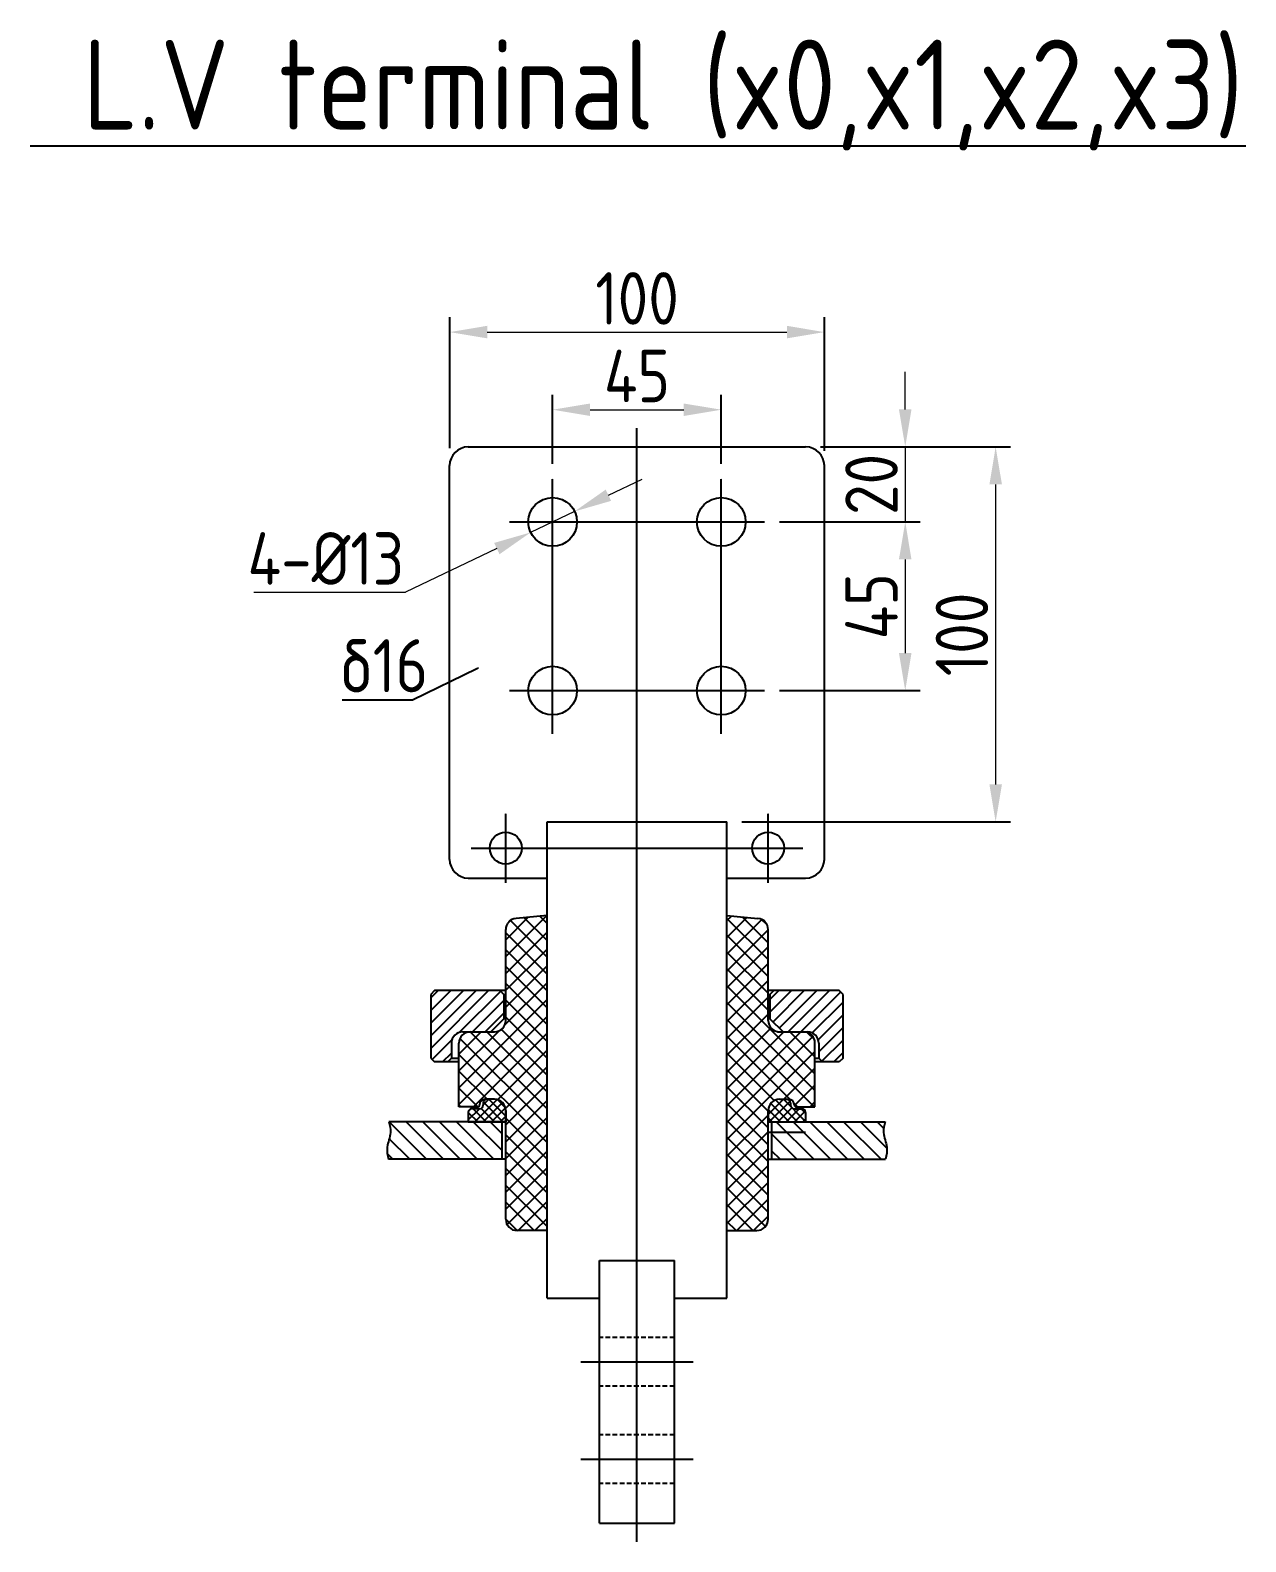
# Model space of a CAD drawing. Header units: millimetres. Extents: x 8981 to 59433, y 5244 to 14154.
# Drawn here: x 14744 to 16366, y 7406 to 9421 of the extents above; entities that cross this region are included whole.
import ezdxf
from ezdxf import colors
from ezdxf.entities.mleader import LeaderData, LeaderLine
from ezdxf.math import Vec2, Vec3

# ---------------------------------------------------------------- set-up
doc = ezdxf.new("R2010")
doc.units = ezdxf.units.MM
doc.linetypes.add('CENTER2', pattern=[1.125, 0.75, -0.125, 0.125, -0.125])
doc.linetypes.add('DASHED2', pattern=[9.525, 6.35, -3.175])
for name, color, linetype in [('2', 3, 'Continuous'), ('中心线', 1, 'CENTER2'), ('图层2', 3, 'Continuous'), ('尺寸线', 3, 'Continuous'), ('文本线', 2, 'Continuous'), ('粗实线', 7, 'Continuous'), ('细实线', 3, 'Continuous'), ('虚线', 2, 'DASHED2')]:
    doc.layers.add(name, color=color, linetype=linetype)
doc.styles.get("Standard").update_dxf_attribs({"font": 'gbenor.shx', "bigfont": 'gbcbig.shx'})
doc.dimstyles.new('1-20横', dxfattribs={"dimscale": 20, "dimtxt": 3.5, "dimasz": 2.5, "dimexe": 1, "dimexo": 1, "dimgap": 0.5, "dimtad": 1, "dimtoh": 1, "dimdec": 0, "dimdsep": 46, "dimtxsty": 'Standard', "dimcen": 0, "dimclrd": 3, "dimclre": 3, "dimclrt": 1, "dimadec": 1, "dimazin": 0, "dimtfac": 1, "dimtdec": 0, "dimtmove": 0, "dimatfit": 3, "dimfxl": 0, "dimtzin": 0, "dimlwd": 18, "dimarcsym": 0})
pattern_1 = [(315, (15333.2565, 7995.724), (5.61266, 5.61266), []), (45, (15333.2565, 7995.724), (-5.61266, 5.61266), [])]

# ---------------------------------------------------------------- blocks, each defined once
blk = doc.blocks.new('*D43')
at = {"color": 3, "lineweight": -2, "ltscale": 2, "transparency": 16777216}
for p, q in [((15303.5, 8864.2), (15303.5, 9038.8)), ((15803.3, 8860.7), (15803.3, 9038.8))]:
    blk.add_line(p, q, dxfattribs=at)
at = {"color": 3, "lineweight": 18, "ltscale": 2, "transparency": 16777216}
blk.add_line((15353.5, 9018.8), (15753.3, 9018.8), dxfattribs=at)
at = {"color": 3, "transparency": 16777216}
for points in [[(15353.5, 9027.2), (15353.5, 9010.5), (15303.5, 9018.8)], [(15753.3, 9010.5), (15753.3, 9027.2), (15803.3, 9018.8)]]:
    blk.add_solid(points, dxfattribs=at)
at = {"layer": 'Defpoints', "color": 0, "transparency": 16777216}
for p in [(15803.3, 9018.8), (15303.5, 8844.2), (15803.3, 8840.7)]:
    blk.add_point(p, dxfattribs=at)
at = {"color": 1, "ltscale": 3, "transparency": 16777216, "insert": (15553.4, 9063.8), "char_height": 70, "attachment_point": 5}
blk.add_mtext('100', dxfattribs=at)
blk = doc.blocks.new('*D44')
at = {"color": 3, "lineweight": -2, "ltscale": 2, "transparency": 16777216}
for p, q in [((15440.8, 8843.2), (15440.8, 8935.3)), ((15665.8, 8843.2), (15665.8, 8935.3))]:
    blk.add_line(p, q, dxfattribs=at)
at = {"color": 3, "lineweight": 18, "ltscale": 2, "transparency": 16777216}
blk.add_line((15490.8, 8915.3), (15615.8, 8915.3), dxfattribs=at)
at = {"color": 3, "transparency": 16777216}
for points in [[(15490.8, 8923.6), (15490.8, 8907), (15440.8, 8915.3)], [(15615.8, 8907), (15615.8, 8923.6), (15665.8, 8915.3)]]:
    blk.add_solid(points, dxfattribs=at)
at = {"layer": 'Defpoints', "color": 0, "transparency": 16777216}
for p in [(15665.8, 8915.3), (15440.8, 8823.2), (15665.8, 8823.2)]:
    blk.add_point(p, dxfattribs=at)
at = {"color": 1, "ltscale": 3, "transparency": 16777216, "insert": (15553.3, 8960.3), "char_height": 70, "attachment_point": 5}
blk.add_mtext('45', dxfattribs=at)
blk = doc.blocks.new('*D45')
at = {"color": 3, "lineweight": 18, "ltscale": 2, "transparency": 16777216}
for p, q in [((15515.2, 8801.3), (15560.3, 8822.9)), ((15470.1, 8779.7), (15411.4, 8751.7)), ((15366.3, 8730.1), (15244.5, 8671.9)), ((15042, 8671.9), (15244.5, 8671.9))]:
    blk.add_line(p, q, dxfattribs=at)
at = {"color": 3, "transparency": 16777216}
for points in [[(15511.6, 8808.8), (15518.8, 8793.8), (15470.1, 8779.7)], [(15369.9, 8722.6), (15362.7, 8737.7), (15411.4, 8751.7)]]:
    blk.add_solid(points, dxfattribs=at)
at = {"layer": 'Defpoints', "color": 0, "transparency": 16777216}
for p in [(15470.1, 8779.7), (15411.4, 8751.7)]:
    blk.add_point(p, dxfattribs=at)
at = {"color": 1, "ltscale": 3, "transparency": 16777216, "insert": (15138.2, 8716.9), "char_height": 70, "attachment_point": 5}
blk.add_mtext('4-%%C13', dxfattribs=at)
blk = doc.blocks.new('*D46')
at = {"color": 3, "lineweight": 18, "ltscale": 2, "transparency": 16777216}
for p, q in [((15911.2, 8915.7), (15911.2, 8965.7)), ((15911.2, 8865.7), (15911.2, 8765.7)), ((15911.2, 8715.7), (15911.2, 8665.7))]:
    blk.add_line(p, q, dxfattribs=at)
at = {"color": 3, "lineweight": -2, "ltscale": 2, "transparency": 16777216}
for p, q in [((15798.3, 8865.7), (15931.2, 8865.7)), ((15743.3, 8765.7), (15931.2, 8765.7))]:
    blk.add_line(p, q, dxfattribs=at)
at = {"color": 3, "transparency": 16777216}
for points in [[(15902.8, 8915.7), (15919.5, 8915.7), (15911.2, 8865.7)], [(15919.5, 8715.7), (15902.8, 8715.7), (15911.2, 8765.7)]]:
    blk.add_solid(points, dxfattribs=at)
at = {"layer": 'Defpoints', "color": 0, "transparency": 16777216}
for p in [(15778.3, 8865.7), (15723.3, 8765.7), (15911.2, 8765.7)]:
    blk.add_point(p, dxfattribs=at)
at = {"color": 1, "ltscale": 3, "transparency": 16777216, "insert": (15866.2, 8815.7), "char_height": 70, "attachment_point": 5, "rotation": 90}
blk.add_mtext('20', dxfattribs=at)
blk = doc.blocks.new('*D47')
at = {"color": 3, "lineweight": -2, "ltscale": 2, "transparency": 16777216}
for p, q in [((15743.3, 8765.7), (15931.2, 8765.7)), ((15743.3, 8540.7), (15931.2, 8540.7))]:
    blk.add_line(p, q, dxfattribs=at)
at = {"color": 3, "lineweight": 18, "ltscale": 2, "transparency": 16777216}
blk.add_line((15911.2, 8715.7), (15911.2, 8590.7), dxfattribs=at)
at = {"color": 3, "transparency": 16777216}
for points in [[(15919.5, 8715.7), (15902.8, 8715.7), (15911.2, 8765.7)], [(15902.8, 8590.7), (15919.5, 8590.7), (15911.2, 8540.7)]]:
    blk.add_solid(points, dxfattribs=at)
at = {"layer": 'Defpoints', "color": 0, "transparency": 16777216}
for p in [(15723.3, 8765.7), (15723.3, 8540.7), (15911.2, 8540.7)]:
    blk.add_point(p, dxfattribs=at)
at = {"color": 1, "ltscale": 3, "transparency": 16777216, "insert": (15866.2, 8653.2), "char_height": 70, "attachment_point": 5, "rotation": 90}
blk.add_mtext('45', dxfattribs=at)
blk = doc.blocks.new('*D48')
at = {"color": 3, "lineweight": -2, "ltscale": 2, "transparency": 16777216}
for p, q in [((15798.3, 8865.7), (16051.8, 8865.7)), ((15693.3, 8365.7), (16051.8, 8365.7))]:
    blk.add_line(p, q, dxfattribs=at)
at = {"color": 3, "lineweight": 18, "ltscale": 2, "transparency": 16777216}
blk.add_line((16031.8, 8815.7), (16031.8, 8415.7), dxfattribs=at)
at = {"color": 3, "transparency": 16777216}
for points in [[(16040.2, 8815.7), (16023.5, 8815.7), (16031.8, 8865.7)], [(16023.5, 8415.7), (16040.2, 8415.7), (16031.8, 8365.7)]]:
    blk.add_solid(points, dxfattribs=at)
at = {"layer": 'Defpoints', "color": 0, "transparency": 16777216}
for p in [(15778.3, 8865.7), (15673.3, 8365.7), (16031.8, 8365.7)]:
    blk.add_point(p, dxfattribs=at)
at = {"color": 1, "ltscale": 3, "transparency": 16777216, "insert": (15986.8, 8615.7), "char_height": 70, "attachment_point": 5, "rotation": 90}
blk.add_mtext('100', dxfattribs=at)
blk = doc.blocks.new('_Dot')
at = {"color": 0, "linetype": 'ByBlock', "lineweight": -2}
blk.add_line((-0.5, 0), (-1, 0), dxfattribs=at)
at = {"color": 0, "linetype": 'ByBlock', "const_width": 0.5}
blk.add_lwpolyline([(-0.25, 0, 1), (0.25, 0, 1)], format="xyb", close=True, dxfattribs=at)

msp = doc.modelspace()

# ---------------------------------------------------------------- hatches: boundary and pattern name
at = {"layer": '细实线'}
h = msp.add_hatch(dxfattribs=at)
h.set_pattern_fill('ANSI37', color=256, scale=5)
h.set_pattern_definition([(45, (17380.984, 6147.62), (-11.22532, 11.22532), []), (135, (17380.984, 6147.62), (-11.22532, -11.22532), [])])
h.paths.add_polyline_path([(15433.256, 8240.724), (15391.898, 8236.964, 0.3879024), (15378.256, 8222.026), (15378.256, 8100.724, -0.41421356), (15363.256, 8085.724), (15330.756, 8085.724, 0.41421356), (15315.756, 8070.724), (15315.756, 7985.724), (15340.756, 7985.724, 0.41421356), (15343.256, 7988.224, -0.41421356), (15350.756, 7995.724), (15363.256, 7995.724, -0.41421356), (15378.256, 7980.724), (15378.256, 7835.724, 0.41421356), (15393.256, 7820.724), (15433.256, 7820.724)])
h.paths.add_polyline_path([(15790.756, 8070.724, 0.41421356), (15775.756, 8085.724), (15743.256, 8085.724, -0.41421356), (15728.256, 8100.724), (15728.256, 8222.026, 0.3879024), (15714.615, 8236.964), (15673.256, 8240.724), (15673.256, 7820.724), (15713.256, 7820.724, 0.41421356), (15728.256, 7835.724), (15728.256, 7980.724, -0.41421356), (15743.256, 7995.724), (15755.756, 7995.724, -0.41421356), (15763.256, 7988.224, 0.41421356), (15765.756, 7985.724), (15790.756, 7985.724)])
h = msp.add_hatch(dxfattribs=at)
h.set_pattern_fill('ANSI31', color=256, scale=3.75)
h.set_pattern_definition([(45, (14992.748, 7576.046), (-8.41899, 8.41899), [])])
edge = h.paths.add_edge_path()
edge.add_line((15278.256, 8050.724), (15283.256, 8045.724))
edge.add_line((15283.256, 8045.724), (15300.756, 8045.724))
edge.add_line((15300.756, 8045.724), (15305.756, 8050.724))
edge.add_line((15305.756, 8050.724), (15305.756, 8070.724))
edge.add_arc((15320.756, 8070.724), 15, 90, 180, ccw=False)
edge.add_line((15320.756, 8085.724), (15358.256, 8085.724))
edge.add_line((15358.256, 8085.724), (15375.756, 8103.224))
edge.add_line((15375.756, 8103.224), (15375.756, 8135.724))
edge.add_line((15375.756, 8135.724), (15370.756, 8140.724))
edge.add_line((15370.756, 8140.724), (15283.256, 8140.724))
edge.add_line((15283.256, 8140.724), (15278.256, 8135.724))
edge.add_line((15278.256, 8135.724), (15278.256, 8050.724))
edge = h.paths.add_edge_path()
edge.add_line((15823.256, 8045.724), (15828.256, 8050.724))
edge.add_line((15828.256, 8050.724), (15828.256, 8135.724))
edge.add_line((15828.256, 8135.724), (15823.256, 8140.724))
edge.add_line((15823.256, 8140.724), (15735.756, 8140.724))
edge.add_line((15735.756, 8140.724), (15730.756, 8135.724))
edge.add_line((15730.756, 8135.724), (15730.756, 8103.224))
edge.add_line((15730.756, 8103.224), (15748.256, 8085.724))
edge.add_line((15748.256, 8085.724), (15780.756, 8085.724))
edge.add_arc((15780.756, 8070.724), 15, 0, 90, ccw=False)
edge.add_line((15795.756, 8070.724), (15795.756, 8050.724))
edge.add_line((15795.756, 8050.724), (15800.756, 8045.724))
edge.add_line((15800.756, 8045.724), (15823.256, 8045.724))
h = msp.add_hatch(dxfattribs=at)
h.set_pattern_fill('ANSI37', color=256, scale=2.5, angle=270)
h.set_pattern_definition(pattern_1)
h.paths.add_polyline_path([(15363.256, 7995.724), (15353.256, 7995.724, 0.41421356), (15348.256, 7990.724), (15348.256, 7988.224, -0.41421356), (15343.256, 7983.224), (15333.256, 7983.224, 0.41421356), (15328.256, 7978.224), (15328.256, 7965.724), (15378.256, 7965.724), (15378.256, 7980.724, 0.41421356)])
h = msp.add_hatch(dxfattribs=at)
h.set_pattern_fill('ANSI37', color=256, scale=2.5, angle=270)
h.set_pattern_definition(pattern_1)
h.paths.add_polyline_path([(15758.256, 7988.224), (15758.256, 7990.724, 0.41421356), (15753.256, 7995.724), (15743.256, 7995.724, 0.41421356), (15728.256, 7980.724), (15728.256, 7965.724), (15778.256, 7965.724), (15778.256, 7978.224, 0.41421356), (15773.256, 7983.224), (15763.256, 7983.224, -0.41421356)])
h = msp.add_hatch(dxfattribs=at)
h.set_pattern_fill('ANSI31', color=256, scale=5, angle=90)
h.set_pattern_definition([(135, (2857.482, 42152.935), (-11.22532, -11.22532), [])])
edge = h.paths.add_edge_path()
edge.add_spline(control_points=[(15884.847, 7915.724), (15886.195, 7921.163), (15888.255, 7933.12), (15880.359, 7949.563), (15883.022, 7960.891), (15884.412, 7965.724)], knot_values=[0.49913492, 0.49913492, 0.49913492, 0.49913492, 3.12725041, 6.29222206, 8.64219882, 8.64219882, 8.64219882, 8.64219882], degree=3, periodic=0)
edge.add_line((15884.412, 7965.724), (15733.256, 7965.724))
edge.add_line((15733.256, 7965.724), (15733.256, 7915.724))
edge.add_line((15733.256, 7915.724), (15884.847, 7915.724))
edge = h.paths.add_edge_path()
edge.add_spline(control_points=[(15222.101, 7965.724), (15223.491, 7960.891), (15226.154, 7949.563), (15218.258, 7933.12), (15220.318, 7921.163), (15221.665, 7915.724)], knot_values=[0.49913492, 0.49913492, 0.49913492, 0.49913492, 2.84911168, 6.01408334, 8.64219882, 8.64219882, 8.64219882, 8.64219882], degree=3, periodic=0)
edge.add_line((15221.665, 7915.724), (15373.256, 7915.724))
edge.add_line((15373.256, 7915.724), (15373.256, 7965.724))
edge.add_line((15373.256, 7965.724), (15222.101, 7965.724))

# ---------------------------------------------------------------- linework, layer by layer
at = {"layer": '2'}
msp.add_line((16365.512, 9266.876), (14743.799, 9266.876), dxfattribs=at)
at = {"layer": '中心线'}
for p, q in [((15553.256, 7405.724), (15553.256, 8890.724)), ((15553.256, 7405.724), (15553.256, 8890.724)), ((15440.756, 8483.224), (15440.756, 8823.224)), ((15440.756, 8483.224), (15440.756, 8823.224)), ((15665.756, 8483.224), (15665.756, 8823.224)), ((15665.756, 8483.224), (15665.756, 8823.224)), ((15383.256, 8765.724), (15723.256, 8765.724)), ((15383.256, 8765.724), (15723.256, 8765.724)), ((15383.256, 8540.724), (15723.256, 8540.724)), ((15383.256, 8540.724), (15723.256, 8540.724)), ((15378.256, 8284.474), (15378.256, 8376.974)), ((15728.256, 8284.474), (15728.256, 8376.974)), ((15332.006, 8330.724), (15774.506, 8330.724)), ((15478.256, 7645.724), (15628.256, 7645.724)), ((15478.256, 7645.724), (15628.256, 7645.724)), ((15478.256, 7515.724), (15628.256, 7515.724)), ((15478.256, 7515.724), (15628.256, 7515.724))]:
    msp.add_line(p, q, dxfattribs=at)
at = {"layer": '粗实线'}
for p, q in [((15328.256, 8865.724), (15778.256, 8865.724)), ((15328.256, 8865.724), (15778.256, 8865.724)), ((15303.256, 8315.724), (15303.256, 8840.724)), ((15303.256, 8315.724), (15303.256, 8840.724)), ((15803.256, 8315.724), (15803.256, 8840.724)), ((15803.256, 8315.724), (15803.256, 8840.724)), ((15433.256, 7730.724), (15433.256, 8365.724)), ((15433.256, 8365.724), (15673.256, 8365.724)), ((15433.256, 7730.724), (15433.256, 8365.724)), ((15433.256, 8365.724), (15673.256, 8365.724)), ((15673.256, 7730.724), (15673.256, 8365.724)), ((15673.256, 7730.724), (15673.256, 8365.724)), ((15328.256, 8290.724), (15433.256, 8290.724)), ((15328.256, 8290.724), (15433.256, 8290.724)), ((15673.256, 8290.724), (15778.256, 8290.724)), ((15673.256, 8290.724), (15778.256, 8290.724)), ((15433.256, 8240.724), (15391.898, 8236.964)), ((15673.256, 8240.724), (15714.615, 8236.964)), ((15378.256, 8100.724), (15378.256, 8222.026)), ((15728.256, 8100.724), (15728.256, 8222.026)), ((15283.256, 8140.724), (15278.256, 8135.724)), ((15278.256, 8135.724), (15278.256, 8050.724)), ((15378.256, 8140.724), (15283.256, 8140.724)), ((15375.756, 8135.724), (15370.756, 8140.724)), ((15375.756, 8135.724), (15375.756, 8103.224)), ((15375.756, 8135.724), (15378.256, 8135.724)), ((15823.256, 8140.724), (15728.256, 8140.724)), ((15728.256, 8135.724), (15730.756, 8135.724)), ((15730.756, 8135.724), (15735.756, 8140.724)), ((15730.756, 8135.724), (15730.756, 8103.224)), ((15828.256, 8135.724), (15823.256, 8140.724)), ((15828.256, 8050.724), (15828.256, 8135.724)), ((15375.756, 8103.224), (15358.256, 8085.724)), ((15378.256, 8103.224), (15375.756, 8103.224)), ((15730.756, 8103.224), (15728.256, 8103.224)), ((15730.756, 8103.224), (15748.256, 8085.724)), ((15320.756, 8085.724), (15363.256, 8085.724)), ((15330.756, 8085.724), (15363.256, 8085.724)), ((15335.756, 8085.724), (15363.256, 8085.724)), ((15335.756, 8085.724), (15363.256, 8085.724)), ((15740.647, 8085.724), (15770.761, 8085.724)), ((15740.647, 8085.724), (15770.756, 8085.724)), ((15740.647, 8085.724), (15780.756, 8085.724)), ((15743.256, 8085.724), (15775.756, 8085.724)), ((15305.756, 8070.724), (15305.756, 8050.724)), ((15315.756, 7985.724), (15315.756, 8070.724)), ((15790.756, 7985.724), (15790.756, 8070.724)), ((15795.756, 8070.724), (15795.756, 8050.724)), ((15278.256, 8050.724), (15283.256, 8045.724)), ((15315.756, 8045.724), (15283.256, 8045.724)), ((15300.756, 8045.724), (15305.756, 8050.724)), ((15305.756, 8050.724), (15315.756, 8050.724)), ((15790.756, 8050.724), (15795.756, 8050.724)), ((15823.256, 8045.724), (15790.756, 8045.724)), ((15800.756, 8045.724), (15795.756, 8050.724)), ((15828.256, 8050.724), (15823.256, 8045.724)), ((15340.756, 7985.724), (15315.756, 7985.724)), ((15343.256, 7983.224), (15333.256, 7983.224)), ((15348.256, 7990.724), (15348.256, 7988.224)), ((15363.256, 7995.724), (15350.756, 7995.724)), ((15363.256, 7995.724), (15350.756, 7995.724)), ((15743.256, 7995.724), (15755.756, 7995.724)), ((15743.256, 7995.724), (15755.756, 7995.724)), ((15758.256, 7990.724), (15758.256, 7988.224)), ((15763.256, 7983.224), (15773.256, 7983.224)), ((15765.756, 7985.724), (15790.756, 7985.724)), ((15378.256, 7965.724), (15222.101, 7965.724)), ((15378.256, 7965.724), (15222.101, 7965.724)), ((15328.256, 7978.224), (15328.256, 7965.724)), ((15328.256, 7965.724), (15378.256, 7965.724)), ((15373.256, 7915.724), (15373.256, 7965.724)), ((15378.256, 7980.724), (15378.256, 7965.724)), ((15378.256, 7835.724), (15378.256, 7980.724)), ((15728.256, 7980.724), (15728.256, 7965.724)), ((15728.256, 7835.724), (15728.256, 7980.724)), ((15728.256, 7965.724), (15884.412, 7965.724)), ((15733.256, 7915.724), (15733.256, 7965.724)), ((15778.256, 7978.224), (15778.256, 7965.724)), ((15728.256, 7951.974), (15778.256, 7951.974)), ((15378.256, 7915.724), (15221.665, 7915.724)), ((15728.256, 7915.724), (15884.847, 7915.724)), ((15433.256, 7820.724), (15393.256, 7820.724)), ((15433.256, 7820.724), (15393.256, 7820.724)), ((15673.256, 7820.724), (15713.256, 7820.724)), ((15673.256, 7820.724), (15713.256, 7820.724)), ((15503.256, 7430.724), (15503.256, 7780.724)), ((15503.256, 7780.724), (15603.256, 7780.724)), ((15503.256, 7430.724), (15503.256, 7780.724)), ((15503.256, 7780.724), (15603.256, 7780.724)), ((15603.256, 7430.724), (15603.256, 7780.724)), ((15603.256, 7430.724), (15603.256, 7780.724)), ((15433.256, 7730.724), (15503.256, 7730.724)), ((15433.256, 7730.724), (15503.256, 7730.724)), ((15603.256, 7730.724), (15673.256, 7730.724)), ((15603.256, 7730.724), (15673.256, 7730.724)), ((15503.256, 7430.724), (15603.256, 7430.724)), ((15503.256, 7430.724), (15603.256, 7430.724))]:
    msp.add_line(p, q, dxfattribs=at)
for centre, radius in [((15440.756, 8765.724), 32.5), ((15440.756, 8765.724), 32.5), ((15665.756, 8765.724), 32.5), ((15665.756, 8765.724), 32.5), ((15440.756, 8540.724), 32.5), ((15440.756, 8540.724), 32.5), ((15665.756, 8540.724), 32.5), ((15665.756, 8540.724), 32.5), ((15378.256, 8330.724), 21.25), ((15728.256, 8330.724), 21.25)]:
    msp.add_circle(centre, radius, dxfattribs=at)
for centre, radius, start, end in [((15328.256, 8840.724), 25, 90, 180), ((15328.256, 8840.724), 25, 90, 180), ((15778.256, 8840.724), 25, 0, 90), ((15778.256, 8840.724), 25, 0, 90), ((15328.256, 8315.724), 25, 180, 270), ((15328.256, 8315.724), 25, 180, 270), ((15778.256, 8315.724), 25, 270, 0), ((15778.256, 8315.724), 25, 270, 0), ((15393.256, 8222.026), 15, 95.194429, 180), ((15713.256, 8222.026), 15, 0, 84.805571), ((15320.756, 8070.724), 15, 90, 180), ((15330.756, 8070.724), 15, 90, 180), ((15363.256, 8100.724), 15, 270, 0), ((15743.256, 8100.724), 15, 180, 270), ((15775.756, 8070.724), 15, 0, 90), ((15780.756, 8070.724), 15, 0, 90), ((15333.256, 7978.224), 5, 90, 180), ((15340.756, 7988.224), 2.5, 270, 0), ((15350.756, 7988.224), 7.5, 90, 180), ((15343.256, 7988.224), 5, 270, 0), ((15353.256, 7990.724), 5, 90, 180), ((15363.256, 7980.724), 15, 0, 90), ((15363.256, 7980.724), 15, 0, 90), ((15743.256, 7980.724), 15, 90, 180), ((15743.256, 7980.724), 15, 90, 180), ((15753.256, 7990.724), 5, 0, 90), ((15755.756, 7988.224), 7.5, 0, 90), ((15763.256, 7988.224), 5, 180, 270), ((15765.756, 7988.224), 2.5, 180, 270), ((15773.256, 7978.224), 5, 0, 90), ((15393.256, 7835.724), 15, 180, 270), ((15393.256, 7835.724), 15, 180, 270), ((15713.256, 7835.724), 15, 270, 0), ((15713.256, 7835.724), 15, 270, 0)]:
    msp.add_arc(centre, radius, start, end, dxfattribs=at)
at = {"layer": '细实线'}
for points in [[(15222.101, 7965.724), (15223.491, 7960.891), (15226.154, 7949.563), (15218.258, 7933.12), (15220.318, 7921.163), (15221.665, 7915.724)], [(15884.412, 7965.724), (15883.022, 7960.891), (15880.359, 7949.563), (15888.255, 7933.12), (15886.195, 7921.163), (15884.847, 7915.724)]]:
    msp.add_open_spline(points, degree=3, knots=[0.49913492, 0.49913492, 0.49913492, 0.49913492, 2.84911168, 6.01408334, 8.64219882, 8.64219882, 8.64219882, 8.64219882], dxfattribs=at)
at = {"layer": '虚线'}
for p, q in [((15603.256, 7678.224), (15503.256, 7678.224)), ((15603.256, 7678.224), (15503.256, 7678.224)), ((15603.256, 7613.224), (15503.256, 7613.224)), ((15603.256, 7613.224), (15503.256, 7613.224)), ((15603.256, 7548.224), (15503.256, 7548.224)), ((15603.256, 7548.224), (15503.256, 7548.224)), ((15603.256, 7483.224), (15503.256, 7483.224)), ((15603.256, 7483.224), (15503.256, 7483.224))]:
    msp.add_line(p, q, dxfattribs=at)

# ---------------------------------------------------------------- texts
at = {"layer": '图层2', "color": 3}
msp.add_text('L.V terminal (x0,x1,x2,x3)', height=119.89256, dxfattribs=at).set_placement((14813.766, 9288.927))
at = {"layer": '文本线', "insert": (15156.816, 8609.378), "char_height": 70.875, "width": 110.1288, "attachment_point": 1}
msp.add_mtext('δ16', dxfattribs=at)

# ---------------------------------------------------------------- dimensions: what is measured, and where the dimension line sits
at = {"ltscale": 2}
for base, p1, p2, text, picture, middle in [((15803.256, 9018.845), (15303.503, 8844.226), (15803.256, 8840.724), '100', '*D43', (15553.38, 9063.845)), ((15665.756, 8915.314), (15440.756, 8823.224), (15665.756, 8823.224), '45', '*D44', (15553.256, 8960.314))]:
    dim = msp.add_linear_dim(base=base, p1=p1, p2=p2, text=text, dimstyle='1-20横', override={"dimtxsty": 'Standard'}, dxfattribs=at)
    dim.commit()
    dim.dimension.update_dxf_attribs({"geometry": picture, "text_midpoint": middle})
for base, p1, p2, text, picture, middle in [((15911.157, 8765.724), (15778.256, 8865.724), (15723.256, 8765.724), '20', '*D46', (15866.157, 8815.724)), ((16031.838, 8365.724), (15778.256, 8865.724), (15673.256, 8365.724), '100', '*D48', (15986.838, 8615.724)), ((15911.157, 8540.724), (15723.256, 8765.724), (15723.256, 8540.724), '45', '*D47', (15866.157, 8653.224))]:
    dim = msp.add_linear_dim(base=base, p1=p1, p2=p2, angle=90, text=text, dimstyle='1-20横', override={"dimtxsty": 'Standard'}, dxfattribs=at)
    dim.commit()
    dim.dimension.update_dxf_attribs({"geometry": picture, "text_midpoint": middle})
dim = msp.add_diameter_dim_2p(p1=(15470.078, 8779.742), p2=(15411.435, 8751.707), text='4-%%C13', dimstyle='1-20横', override={"dimtxsty": 'Standard'}, dxfattribs=at)
dim.commit()
dim.dimension.update_dxf_attribs({"geometry": '*D45', "text_midpoint": (15138.235, 8671.894), "dimtype": 163})

# ---------------------------------------------------------------- leaders
at = {"layer": '尺寸线'}
ml = msp.add_multileader_mtext('Standard', dxfattribs=at)
ml.set_content('', color=256)
ml.set_leader_properties()
ml.set_arrow_properties(name='DOT')
ml.build(insert=Vec2(0, 0))
ml.multileader.update_dxf_attribs({"text_right_attachment_type": 6, "dogleg_length": 93.911, "arrow_head_size": 2})
ctx = ml.context
ctx.base_point, ctx.char_height, ctx.arrow_head_size, ctx.landing_gap_size, ctx.plane_origin = Vec3(15159.834, 8528.18), 20, 2, 10, Vec3(15349.954, 8575.238)
ctx.right_attachment, ctx.text_align_type = 6, 2
notes = []
notes.append((ctx, [(0, (1, 1, 0), (15253.745, 8528.18), (-1, 0), 93.911, [(0, [(15341.457, 8570.761)], 0, [])])]))
ctx.mtext.insert, ctx.mtext.text_direction, ctx.mtext.alignment, ctx.mtext.flow_direction, ctx.mtext.extrusion = Vec3(15149.834, 8528.18), Vec3(-1, 0), 3, 5, Vec3(0, 0, -1)
for ctx, leaders in notes:
    for number, flags, end, landing, length, lines in leaders:
        leader = LeaderData()
        leader.index, (leader.has_last_leader_line, leader.has_dogleg_vector, leader.attachment_direction) = number, flags
        leader.last_leader_point, leader.dogleg_vector, leader.dogleg_length = Vec3(end), Vec3(landing), length
        for number, points, colour, breaks in lines:
            line = LeaderLine()
            line.index, line.vertices, line.color, line.breaks = number, Vec3.list(points), colors.encode_raw_color(colour), breaks
            leader.lines.append(line)
        ctx.leaders.append(leader)

doc.saveas('drawing.dxf')
